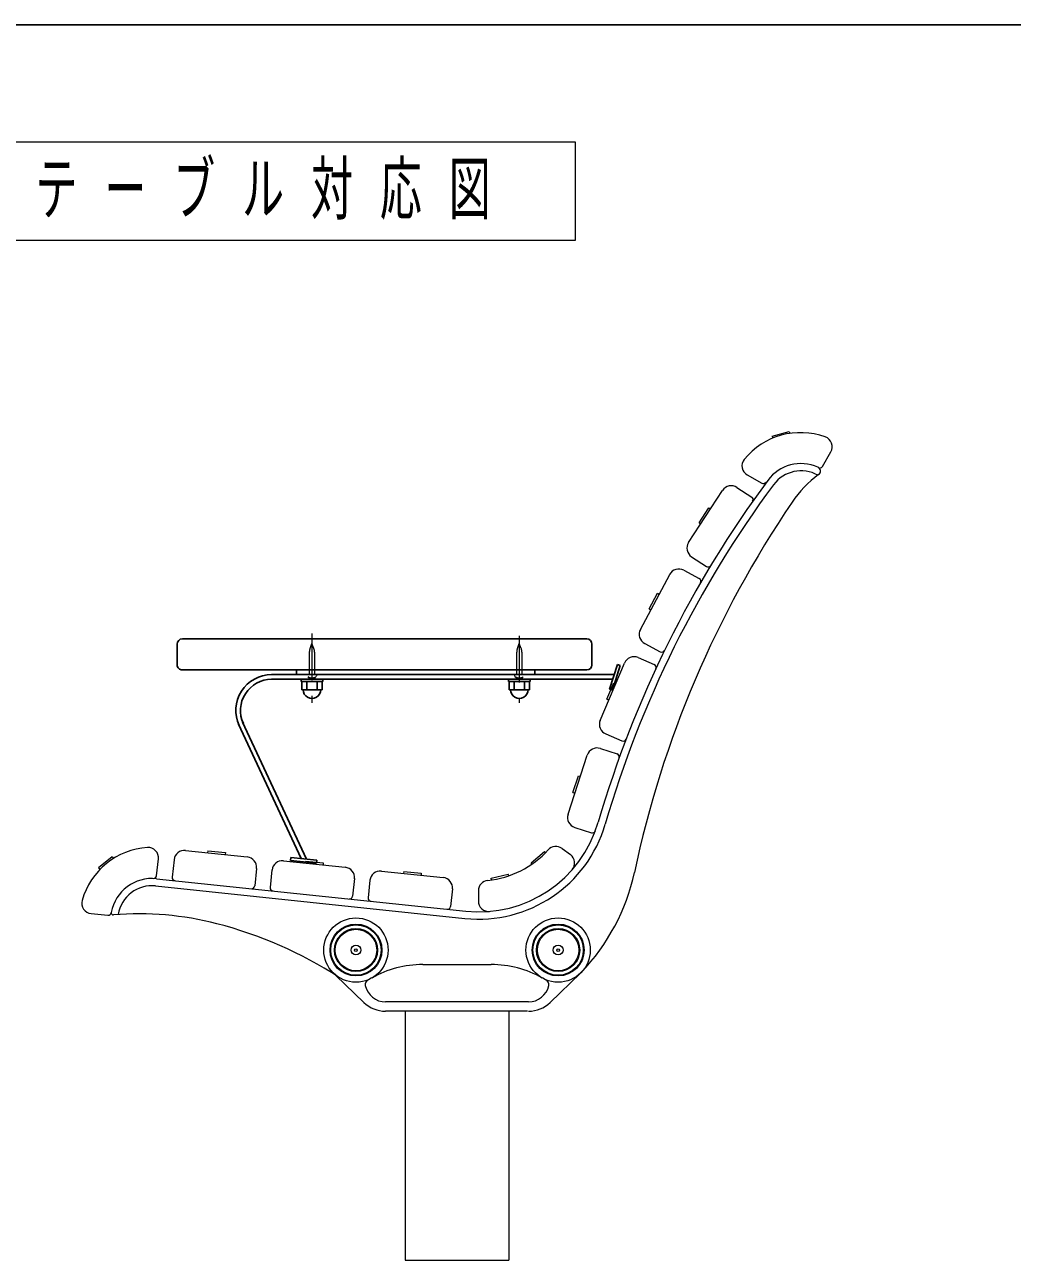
# Model space of a CAD drawing. Units: millimetres on the paper. Extents: x -365 to 12, y -38 to 257.
# Drawn here: x -301.5 to -238, y 177.6 to 257 of the extents above; entities that cross this region are included whole.
import ezdxf

# ---------------------------------------------------------------- set-up
doc = ezdxf.new("R2010")
doc.units = ezdxf.units.MM
doc.linetypes.add('USER1', pattern=[4.5, 2.5, -2])
doc.linetypes.add('USER2', pattern=[6, 3, -1, 1, -1])
doc.layers.add('0_2', color=7, linetype='Continuous', lineweight=13)
doc.layers.add('LY_3', color=7, linetype='Continuous', lineweight=13)
doc.styles.add('ＭＳ ゴシック', font='')
doc.styles.get('ＭＳ ゴシック').set_extended_font_data('MS Gothic')

msp = doc.modelspace()

# ---------------------------------------------------------------- linework, layer by layer
at = {"layer": '0_2', "color": 20, "lineweight": 25}
msp.add_line((0, 257), (-365, 257), dxfattribs=at)
at = {"layer": 'LY_3'}
for p, q in [((-266.089, 249.442), (-362.089, 249.442)), ((-266.089, 243.142), (-266.089, 249.442)), ((-362.089, 243.142), (-266.089, 243.142)), ((-253.431, 230.557), (-252.338, 230.859)), ((-253.431, 230.558), (-253.395, 230.429)), ((-252.339, 230.859), (-252.303, 230.731)), ((-250.21, 228.603), (-249.672, 229.543)), ((-255.044, 228.06), (-254.101, 227.529)), ((-255.701, 227.264), (-254.753, 226.644)), ((-258.812, 223.722), (-256.624, 227.07)), ((-258.139, 224.995), (-257.519, 225.943)), ((-257.52, 225.943), (-257.408, 225.87)), ((-258.14, 224.995), (-258.028, 224.922)), ((-258.619, 222.799), (-257.67, 222.179)), ((-261.91, 218.132), (-260.03, 221.663)), ((-259.129, 221.938), (-258.128, 221.405)), ((-261.354, 219.46), (-260.821, 220.461)), ((-260.822, 220.461), (-260.704, 220.398)), ((-261.354, 219.46), (-261.237, 219.398)), ((-261.635, 217.231), (-260.635, 216.698)), ((-262.065, 216.328), (-261.021, 215.887)), ((-264.496, 212.288), (-262.94, 215.973)), ((-264.061, 213.66), (-263.62, 214.704)), ((-263.62, 214.704), (-263.497, 214.653)), ((-264.061, 213.66), (-263.938, 213.609)), ((-264.14, 211.415), (-263.096, 210.974)), ((-264.485, 210.482), (-263.408, 210.131)), ((-266.565, 206.251), (-265.326, 210.054)), ((-266.248, 207.655), (-265.897, 208.733)), ((-265.896, 208.733), (-265.769, 208.691)), ((-266.247, 207.655), (-266.12, 207.614)), ((-266.137, 205.411), (-265.059, 205.06)), ((-295.869, 203.52), (-296.75, 202.807)), ((-295.869, 203.519), (-295.785, 203.416)), ((-293.017, 202.303), (-292.9, 203.379)), ((-291.899, 203.333), (-292.017, 202.206)), ((-291.165, 203.927), (-287.187, 203.509)), ((-289.726, 203.909), (-289.74, 203.777)), ((-289.726, 203.909), (-288.599, 203.791)), ((-288.599, 203.791), (-288.613, 203.658)), ((-268.943, 203.136), (-268.079, 203.869)), ((-268.01, 203.788), (-268.079, 203.869)), ((-266.953, 204.057), (-266.413, 203.661)), ((-296.75, 202.806), (-296.666, 202.703)), ((-286.594, 202.776), (-286.713, 201.648)), ((-285.6, 202.671), (-285.718, 201.544)), ((-284.867, 203.265), (-280.888, 202.847)), ((-283.428, 203.247), (-283.442, 203.115)), ((-283.427, 203.247), (-282.3, 203.129)), ((-282.301, 203.129), (-282.315, 202.996)), ((-278.568, 202.603), (-274.59, 202.185)), ((-277.129, 202.585), (-277.143, 202.453)), ((-277.129, 202.585), (-276.001, 202.467)), ((-268.874, 203.055), (-268.943, 203.136)), ((-293.032, 202.112), (-273.141, 200.021)), ((-280.296, 202.114), (-280.414, 200.986)), ((-279.301, 202.009), (-279.42, 200.882)), ((-276.002, 202.467), (-276.016, 202.334)), ((-271.507, 202.137), (-270.404, 202.397)), ((-271.482, 202.034), (-271.507, 202.137)), ((-270.379, 202.294), (-270.404, 202.398)), ((-293.081, 201.647), (-273.19, 199.557)), ((-273.997, 201.452), (-274.116, 200.324)), ((-272.325, 201.343), (-272.327, 200.674)), ((-297.23, 199.873), (-296.153, 199.763)), ((-275.9, 196.593), (-271.505, 196.593)), ((-281.49, 195.897), (-279.685, 194.154)), ((-265.766, 196.04), (-267.719, 194.154)), ((-269.108, 194.193), (-278.296, 194.193)), ((-269.177, 193.593), (-278.296, 193.593)), ((-277.035, 193.593), (-277.035, 177.586)), ((-270.369, 193.593), (-270.369, 177.586)), ((-277.035, 177.586), (-270.369, 177.586))]:
    msp.add_line(p, q, dxfattribs=at)
at = {"layer": 'LY_3', "linetype": 'USER2'}
for p, q in [((-283.031, 217.87), (-283.031, 213.419)), ((-269.698, 217.73), (-269.698, 213.419))]:
    msp.add_line(p, q, dxfattribs=at)
at = {"layer": 'LY_3', "color": 3, "lineweight": 25}
for p, q in [((-291.698, 217.193), (-291.698, 215.86)), ((-265.364, 217.526), (-291.364, 217.526)), ((-265.031, 217.193), (-265.031, 215.793)), ((-265.364, 215.526), (-291.364, 215.526)), ((-263.601, 215.226), (-285.627, 215.226)), ((-284.031, 215.526), (-284.031, 215.226)), ((-268.698, 215.226), (-284.031, 215.226)), ((-268.698, 215.526), (-268.698, 215.226)), ((-263.393, 215.869), (-263.905, 214.283)), ((-263.203, 215.808), (-263.715, 214.222)), ((-263.203, 215.808), (-263.393, 215.869)), ((-285.627, 214.926), (-263.698, 214.926)), ((-283.731, 214.926), (-283.731, 214.793)), ((-283.731, 214.793), (-282.331, 214.793)), ((-283.684, 214.793), (-283.684, 214.26)), ((-283.684, 214.793), (-282.378, 214.793)), ((-283.364, 214.793), (-283.364, 214.26)), ((-282.698, 214.793), (-282.698, 214.26)), ((-282.378, 214.793), (-282.378, 214.26)), ((-282.331, 214.926), (-282.331, 214.793)), ((-270.398, 214.926), (-270.398, 214.793)), ((-270.398, 214.793), (-268.998, 214.793)), ((-270.351, 214.793), (-270.351, 214.26)), ((-270.351, 214.793), (-269.044, 214.793)), ((-270.031, 214.793), (-270.031, 214.26)), ((-269.364, 214.793), (-269.364, 214.26)), ((-269.044, 214.793), (-269.044, 214.26)), ((-268.998, 214.926), (-268.998, 214.793)), ((-283.684, 214.26), (-282.378, 214.26)), ((-270.351, 214.26), (-269.044, 214.26)), ((-263.715, 214.222), (-263.905, 214.283)), ((-283.729, 203.414), (-287.759, 212.054)), ((-283.381, 203.377), (-287.487, 212.181)), ((-284.384, 203.483), (-284.405, 203.284)), ((-284.384, 203.483), (-282.727, 203.308)), ((-282.727, 203.308), (-282.748, 203.109)), ((-284.405, 203.284), (-282.748, 203.109))]:
    msp.add_line(p, q, dxfattribs=at)
at = {"layer": 'LY_3', "linetype": 'USER1'}
for p, q in [((-283.156, 216.904), (-283.031, 217.226)), ((-282.906, 216.904), (-283.031, 217.226)), ((-269.822, 216.904), (-269.698, 217.226)), ((-269.573, 216.904), (-269.698, 217.226)), ((-283.201, 216.663), (-283.201, 215.226)), ((-282.861, 216.663), (-282.861, 215.226)), ((-269.868, 216.663), (-269.868, 215.226)), ((-269.528, 216.663), (-269.528, 215.226)), ((-282.718, 215.226), (-283.344, 215.226)), ((-270.011, 215.226), (-269.384, 215.226))]:
    msp.add_line(p, q, dxfattribs=at)
for points in [[(-282.718, 215.226), (-282.721, 215.191), (-282.732, 215.156), (-282.75, 215.124), (-282.774, 215.093)], [(-270.011, 215.226), (-270.007, 215.191), (-269.997, 215.156), (-269.979, 215.124), (-269.955, 215.093)]]:
    msp.add_lwpolyline(points, dxfattribs=at)
at = {"layer": 'LY_3', "color": 3, "lineweight": 25}
for points in [[(-282.774, 215.093), (-282.801, 215.068), (-282.832, 215.046), (-282.867, 215.027), (-282.905, 215.013), (-282.946, 215.002), (-282.988, 214.995), (-283.031, 214.993), (-283.074, 214.995), (-283.116, 215.002), (-283.157, 215.013), (-283.195, 215.027), (-283.23, 215.046), (-283.261, 215.068), (-283.288, 215.093)], [(-269.955, 215.093), (-269.928, 215.068), (-269.896, 215.046), (-269.861, 215.027), (-269.823, 215.013), (-269.783, 215.002), (-269.74, 214.995), (-269.698, 214.993), (-269.655, 214.995), (-269.612, 215.002), (-269.572, 215.013), (-269.534, 215.027), (-269.499, 215.046), (-269.467, 215.068), (-269.44, 215.093)]]:
    msp.add_lwpolyline(points, dxfattribs=at)
at = {"layer": 'LY_3'}
for centre, radius in [((-280.202, 197.526), 2.067), ((-267.202, 197.526), 2.067), ((-280.202, 197.526), 1.667), ((-280.202, 197.526), 1.667), ((-280.202, 197.526), 1.62), ((-280.202, 197.526), 1.387), ((-280.202, 197.526), 1.333), ((-267.202, 197.526), 1.667), ((-267.202, 197.526), 1.667), ((-267.202, 197.526), 1.62), ((-267.202, 197.526), 1.387), ((-267.202, 197.526), 1.333), ((-280.202, 197.526), 0.317), ((-267.202, 197.526), 0.317), ((-280.202, 197.526), 0.0877), ((-267.202, 197.526), 0.0877)]:
    msp.add_circle(centre, radius, dxfattribs=at)
for centre, radius, start, end in [((-251.617, 226.115), 4.667, 70.0417, 140.82563), ((-250.251, 229.875), 0.667, 330.23154, 70.0418), ((-254.718, 228.642), 0.667, 140.82556, 240.63582), ((-251.577, 226.126), 2.667, 66.20142, 143.41574), ((-251.577, 226.126), 2.2, 60.83307, 143.41574), ((-246.581, 222.657), 6.667, 125.49098, 146.8369), ((-250.617, 228.311), 0.28, 306.22051, 66.28723), ((-250.384, 228.703), 0.2, 244.53024, 330.23174), ((-198.045, 186.392), 69.333, 143.41576, 163.79285), ((-198.045, 186.392), 68.867, 143.41576, 163.79285), ((-256.066, 226.706), 0.667, 56.83032, 146.8303), ((-254.003, 227.704), 0.2, 240.63561, 326.33706), ((-254.862, 226.476), 0.2, 326.83038, 56.8303), ((-196.753, 188.636), 67, 145.79159, 168.04844), ((-258.254, 223.357), 0.667, 146.83031, 236.83031), ((-259.442, 221.35), 0.667, 61.96629, 151.96627), ((-257.561, 222.347), 0.2, 236.83032, 326.83036), ((-258.222, 221.229), 0.2, 331.9663, 61.96628), ((-261.322, 217.819), 0.667, 151.96589, 241.96661), ((-262.325, 215.713), 0.667, 67.10252, 157.10271), ((-260.541, 216.875), 0.2, 241.96735, 333.99863), ((-261.099, 215.702), 0.2, 335.06937, 67.10238), ((-263.881, 212.028), 0.667, 157.10256, 247.10258), ((-264.692, 209.848), 0.667, 71.96039, 161.96031), ((-263.019, 211.157), 0.2, 247.10255, 337.10258), ((-263.47, 209.94), 0.2, 341.96039, 71.96037), ((-272.305, 207.977), 8, 263.99998, 343.79282), ((-265.931, 206.044), 0.667, 161.96033, 251.96032), ((-272.305, 207.977), 8.467, 263.99998, 343.79282), ((-264.997, 205.25), 0.2, 251.96034, 341.96038), ((-293.311, 199.459), 4.667, 93.60783, 164.39171), ((-293.562, 203.451), 0.667, 353.7976, 93.60787), ((-267.347, 203.52), 0.667, 53.7572, 138.04883), ((-291.235, 203.263), 0.667, 83.99999, 173.99997), ((-287.257, 202.845), 0.667, 353.99999, 83.99998), ((-272.305, 207.977), 6, 275.54639, 318.04894), ((-266.807, 203.125), 0.667, 318.56929, 53.75721), ((-284.936, 202.601), 0.667, 83.99999, 173.99997), ((-280.958, 202.183), 0.667, 353.99999, 83.99998), ((-278.638, 201.939), 0.667, 83.99999, 173.99997), ((-275.334, 205.324), 13.333, 316.20321, 347.82201), ((-293.311, 199.459), 2.667, 84, 169.57136), ((-293.215, 202.324), 0.2, 268.09634, 353.79781), ((-291.818, 202.185), 0.2, 173.99998, 264.00004), ((-274.66, 201.521), 0.667, 353.99999, 83.99998), ((-271.661, 201.342), 0.667, 95.54646, 179.8381), ((-293.311, 199.459), 2.2, 84, 170.8764), ((-286.911, 201.669), 0.2, 264, 353.99998), ((-285.519, 201.523), 0.2, 173.99998, 264.00004), ((-280.613, 201.007), 0.2, 264, 353.99998), ((-297.163, 200.536), 0.667, 164.39166, 264.20188), ((-279.22, 200.861), 0.2, 173.99998, 264.00004), ((-274.314, 200.345), 0.2, 264, 353.99998), ((-271.663, 200.672), 0.667, 179.8381, 275.02604), ((-296.133, 199.962), 0.2, 264.20168, 349.90318), ((-295.802, 199.918), 0.133, 169.57126, 274.73865), ((-294.139, 179.853), 20, 75.52524, 94.73848), ((-295.805, 173.398), 26.667, 57.10954, 75.52523), ((-275.9, 189.926), 6.667, 89.99998, 119.51476), ((-271.505, 189.926), 6.667, 60.48527, 89.99998), ((-279.273, 195.313), 0.333, 112.77267, 192.29318), ((-268.131, 195.313), 0.333, 347.70678, 67.2273), ((-278.296, 195.526), 1.333, 192.29317, 270.00002), ((-269.108, 195.526), 1.333, 269.99996, 347.70681), ((-278.296, 195.593), 2, 225.99999, 270.00002), ((-269.108, 195.593), 2, 269.99996, 313.99999)]:
    msp.add_arc(centre, radius, start, end, dxfattribs=at)
at = {"layer": 'LY_3', "color": 3, "lineweight": 25}
for centre, radius, start, end in [((-291.364, 217.193), 0.333, 90, 180), ((-265.364, 217.193), 0.333, 0, 90), ((-291.364, 215.86), 0.333, 179.99999, 270), ((-285.627, 212.926), 2.3, 90, 205), ((-265.364, 215.86), 0.333, 270, 0), ((-285.627, 212.926), 2, 90, 205), ((-283.031, 214.26), 0.567, 179.99999, 0.00001), ((-269.698, 214.26), 0.567, 179.99999, 0.00001)]:
    msp.add_arc(centre, radius, start, end, dxfattribs=at)
at = {"layer": 'LY_3', "linetype": 'USER1'}
for centre, start, end in [((-282.534, 216.663), 158.8068, 180), ((-283.528, 216.663), 360, 21.1932), ((-269.201, 216.663), 158.8068, 180), ((-270.194, 216.663), 0, 21.1932)]:
    msp.add_arc(centre, 0.667, start, end, dxfattribs=at)

# ---------------------------------------------------------------- texts
at = {"layer": 'LY_3', "insert": (-314.089, 246.292), "char_height": 3.299, "attachment_point": 5, "style": 'ＭＳ ゴシック'}
msp.add_mtext('\\T1.64;\\W0.6;タイプ別背付規格ベンチ標準テーブル対応図', dxfattribs=at)

doc.saveas('drawing.dxf')
